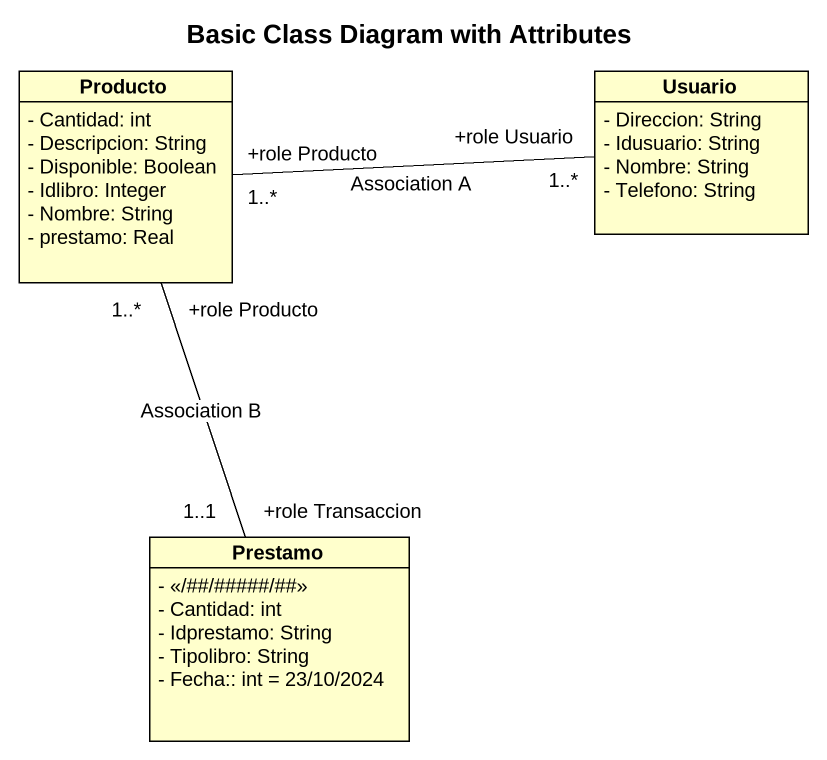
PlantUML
@startuml
title Basic Class Diagram with Attributes
hide circle
hide empty members
skinparam classAttributeIconSize 0
class Producto {
  - Cantidad: int
  - Descripcion: String
  - Disponible: Boolean
  - Idlibro: Integer
  - Nombre: String
  - prestamo: Real
}
class Usuario {
  - Direccion: String
  - Idusuario: String
  - Nombre: String
  - Telefono: String
}
class Prestamo {
  - <</##/#####/##>>
  - Cantidad: int
  - Idprestamo: String
  - Tipolibro: String
  - Fecha:: int = 23/10/2024
}
Producto "+role Producto\n1..*" -right- "+role Usuario\n1..*" Usuario : Association A
Producto "+role Producto\n1..*" -- "+role Transaccion\n1..1" Prestamo : Association B
@enduml
